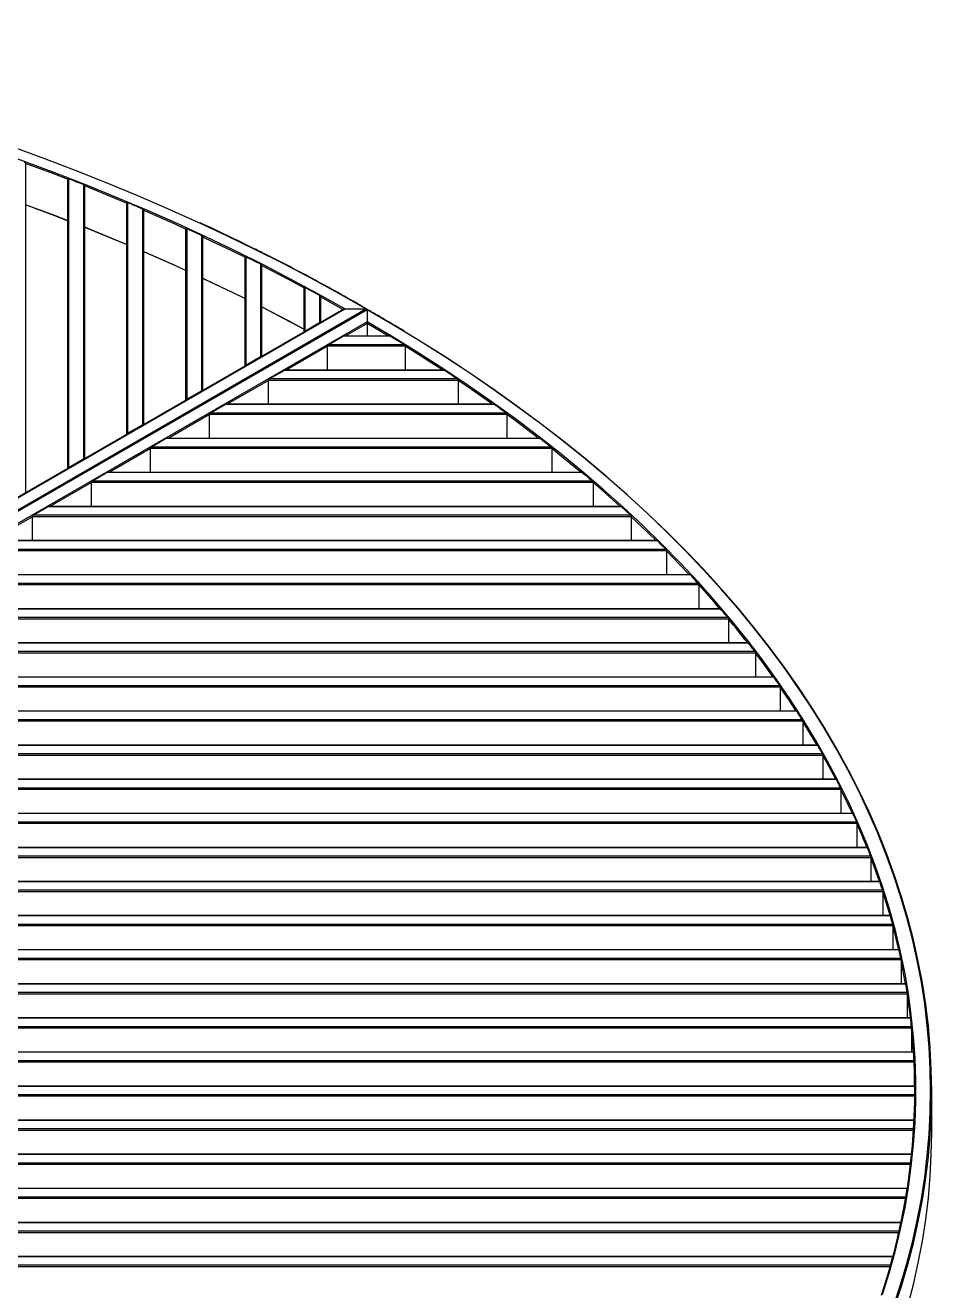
# Model space of a CAD drawing. Header units: millimetres. Extents: x -3019 to 2921, y -1257 to 2943.
# Drawn here: x 1982 to 2412, y 1071 to 1671 of the extents above; entities that cross this region are included whole.
import ezdxf

# ---------------------------------------------------------------- set-up
doc = ezdxf.new("R2010")
doc.units = ezdxf.units.MM

# ---------------------------------------------------------------- blocks, each defined once
blk = doc.blocks.new('izometria')
for p, q in [((1048.73, 1629.45), (1048.73, 1473.21)), ((1068.73, 1621.9), (1068.73, 1484.76)), ((1069.23, 1622.12), (1069.23, 1485.29)), ((1076.23, 1619.37), (1076.23, 1489.33)), ((1076.73, 1618.76), (1076.73, 1489.38)), ((1096.73, 1610.58), (1096.73, 1500.92)), ((1097.23, 1610.78), (1097.23, 1501.45)), ((1104.23, 1607.79), (1104.23, 1505.49)), ((1104.73, 1607.17), (1104.73, 1505.54)), ((1124.73, 1598.3), (1124.73, 1517.09)), ((1125.23, 1598.48), (1125.23, 1517.61)), ((1132.23, 1595.24), (1132.23, 1521.66)), ((1132.73, 1594.6), (1132.73, 1521.7)), ((1152.73, 1584.96), (1152.73, 1533.25)), ((1153.23, 1585.12), (1153.23, 1533.78)), ((1160.23, 1581.61), (1160.23, 1537.82)), ((1160.73, 1580.95), (1160.73, 1537.87)), ((1180.73, 1570.47), (1180.73, 1549.41)), ((1181.23, 1570.61), (1181.23, 1549.94)), ((1188.23, 1566.78), (1188.23, 1553.98)), ((1188.73, 1566.1), (1188.73, 1554.03)), ((1199.32, 1560.14), (1188.73, 1566.1)), ((745.51, 1292.28), (1210.08, 1560.47)), ((745.51, 1298), (1200.18, 1560.47)), ((1199.67, 1560.35), (745.51, 1298.17)), ((1210.76, 1560.22), (745.72, 1291.75)), ((1210.79, 1560.06), (746.22, 1291.87)), ((1200.17, 1560.47), (1210.07, 1560.47)), ((1200.18, 1560.47), (1210.08, 1560.47)), ((1210.79, 1560.23), (1210.78, 1560.23)), ((1211.43, 1559.83), (1210.78, 1560.2)), ((1210.79, 1560.06), (1210.79, 1554.35)), ((1210.79, 1560.06), (1210.79, 1554.34)), ((1210.79, 1554.35), (756.12, 1291.87)), ((1181.23, 1549.94), (1188.23, 1553.98)), ((1210.78, 1553.53), (1200.41, 1547.54)), ((1210.79, 1553.53), (1210.79, 1553.52)), ((1210.79, 1553.52), (1210.79, 1547.54)), ((1220.89, 1547.54), (1210.79, 1553.52)), ((1192.05, 1542.71), (1172.41, 1531.38)), ((1228.82, 1542.71), (1192.05, 1542.71)), ((1192.05, 1531.38), (1192.05, 1542.71)), ((1199.55, 1547.45), (1192.55, 1543.41)), ((1228.35, 1543.41), (1192.55, 1543.41)), ((1221.72, 1547.45), (1199.55, 1547.45)), ((1221.45, 1547.54), (1199.84, 1547.54)), ((1228.82, 1542.71), (1228.82, 1531.38)), ((1153.23, 1533.78), (1160.23, 1537.82)), ((1171.55, 1531.29), (1164.55, 1527.25)), ((1247.4, 1531.29), (1171.55, 1531.29)), ((1247.15, 1531.38), (1171.84, 1531.38)), ((1164.05, 1526.55), (1144.41, 1515.22)), ((1253.92, 1526.55), (1164.05, 1526.55)), ((1164.05, 1515.22), (1164.05, 1526.55)), ((1253.49, 1527.25), (1164.55, 1527.25)), ((1253.92, 1526.55), (1253.92, 1515.22)), ((1125.23, 1517.61), (1132.23, 1521.66)), ((1143.55, 1515.12), (1136.55, 1511.08)), ((1271.01, 1515.12), (1143.55, 1515.12)), ((1270.78, 1515.22), (1143.84, 1515.22)), ((1136.05, 1510.39), (1116.41, 1499.05)), ((1277.01, 1510.39), (1136.05, 1510.39)), ((1136.05, 1499.05), (1136.05, 1510.39)), ((1276.62, 1511.08), (1136.55, 1511.08)), ((1277.01, 1510.39), (1277.01, 1499.05)), ((1097.23, 1501.45), (1104.23, 1505.49)), ((1108.05, 1494.22), (1088.41, 1482.89)), ((1298.29, 1494.22), (1108.05, 1494.22)), ((1108.05, 1482.89), (1108.05, 1494.22)), ((1115.55, 1498.96), (1108.55, 1494.92)), ((1297.93, 1494.92), (1108.55, 1494.92)), ((1292.76, 1498.96), (1115.55, 1498.96)), ((1292.55, 1499.05), (1115.84, 1499.05)), ((1298.29, 1494.22), (1298.29, 1482.89)), ((1069.23, 1485.29), (1076.23, 1489.33)), ((1087.55, 1482.8), (1080.55, 1478.76)), ((1312.81, 1482.8), (1087.55, 1482.8)), ((1312.61, 1482.89), (1087.84, 1482.89)), ((1080.05, 1478.06), (1060.41, 1466.72)), ((1317.91, 1478.06), (1080.05, 1478.06)), ((1080.05, 1466.72), (1080.05, 1478.06)), ((1317.57, 1478.76), (1080.55, 1478.76)), ((1317.91, 1478.06), (1317.91, 1466.72)), ((1059.55, 1466.63), (1052.55, 1462.59)), ((1331.29, 1466.63), (1059.55, 1466.63)), ((1331.11, 1466.72), (1059.84, 1466.72)), ((1052.05, 1461.89), (1032.41, 1450.56)), ((1335.99, 1461.89), (1052.05, 1461.89)), ((1052.05, 1450.56), (1052.05, 1461.89)), ((1335.68, 1462.59), (1052.55, 1462.59)), ((1335.99, 1461.89), (1335.99, 1450.56)), ((1352.36, 1446.43), (1024.55, 1446.43)), ((1348.32, 1450.47), (1031.55, 1450.47)), ((1348.15, 1450.56), (1031.84, 1450.56)), ((1352.65, 1445.73), (1024.05, 1445.73)), ((1352.65, 1445.73), (1352.65, 1434.4)), ((1363.99, 1434.3), (1003.55, 1434.3)), ((1363.83, 1434.4), (1003.84, 1434.4)), ((1367.96, 1429.57), (996.05, 1429.57)), ((1367.7, 1430.26), (996.55, 1430.26)), ((1367.96, 1429.57), (1367.96, 1418.23)), ((1378.38, 1418.14), (975.55, 1418.14)), ((1378.24, 1418.23), (975.84, 1418.23)), ((1382.02, 1413.4), (968.05, 1413.4)), ((1381.78, 1414.1), (968.55, 1414.1)), ((1382.02, 1413.4), (1382.02, 1402.07)), ((1394.67, 1397.93), (940.55, 1397.93)), ((1391.56, 1401.98), (947.55, 1401.98)), ((1391.43, 1402.07), (947.84, 1402.07)), ((1394.89, 1397.24), (940.05, 1397.24)), ((1394.89, 1397.24), (1394.89, 1385.9)), ((1403.46, 1385.9), (919.84, 1385.9)), ((1406.61, 1381.07), (912.05, 1381.07)), ((1406.41, 1381.77), (912.55, 1381.77)), ((1403.58, 1385.81), (919.55, 1385.81)), ((1406.61, 1381.07), (1406.61, 1369.74)), ((1414.5, 1369.65), (891.55, 1369.65)), ((1414.39, 1369.74), (891.84, 1369.74)), ((1417.24, 1364.91), (884.05, 1364.91)), ((1417.06, 1365.61), (884.55, 1365.61)), ((1417.24, 1364.91), (1417.24, 1353.58)), ((1424.36, 1353.48), (863.55, 1353.48)), ((1424.26, 1353.58), (863.84, 1353.58)), ((1426.82, 1348.75), (856.05, 1348.75)), ((1426.66, 1349.44), (856.55, 1349.44)), ((1426.82, 1348.75), (1426.82, 1337.41)), ((1435.39, 1332.58), (828.05, 1332.58)), ((1435.24, 1333.28), (828.55, 1333.28)), ((1433.19, 1337.32), (835.55, 1337.32)), ((1433.1, 1337.41), (835.84, 1337.41)), ((1435.39, 1332.58), (1435.39, 1321.25)), ((1441.03, 1321.16), (807.55, 1321.16)), ((1440.95, 1321.25), (807.84, 1321.25)), ((1442.96, 1316.42), (800.05, 1316.42)), ((1442.84, 1317.11), (800.55, 1317.11)), ((1442.96, 1316.42), (1442.96, 1305.08)), ((1447.9, 1304.99), (779.55, 1304.99)), ((1447.83, 1305.08), (779.84, 1305.08)), ((1449.58, 1300.25), (772.05, 1300.25)), ((1449.47, 1300.95), (772.55, 1300.95)), ((1449.58, 1300.25), (1449.58, 1288.92)), ((1453.77, 1288.92), (761.49, 1288.92)), ((1453.82, 1288.83), (761.75, 1288.83)), ((1455.16, 1284.79), (767.93, 1284.79)), ((1455.25, 1284.09), (768.35, 1284.09)), ((1455.25, 1284.09), (1455.25, 1272.76)), ((1458.78, 1272.76), (783.78, 1272.76)), ((1458.82, 1272.66), (783.97, 1272.66)), ((1459.93, 1268.62), (788.6, 1268.62)), ((1460.01, 1267.93), (788.91, 1267.93)), ((1460.01, 1267.93), (1460.01, 1256.59)), ((1462.88, 1256.59), (800.47, 1256.59)), ((1462.92, 1256.5), (800.61, 1256.5)), ((1463.8, 1252.46), (804.05, 1252.46)), ((1463.86, 1251.76), (804.29, 1251.76)), ((1463.86, 1251.76), (1463.86, 1240.43)), ((1466.08, 1240.43), (812.74, 1240.43)), ((1466.11, 1240.34), (812.84, 1240.34)), ((1466.77, 1236.29), (815.3, 1236.29)), ((1466.81, 1235.6), (815.46, 1235.6)), ((1466.81, 1235.6), (1466.81, 1224.26)), ((1468.39, 1224.26), (821.25, 1224.26)), ((1468.41, 1224.17), (821.32, 1224.17)), ((1468.85, 1220.13), (822.91, 1220.13)), ((1468.88, 1219.43), (823.01, 1219.43)), ((1468.88, 1219.43), (1468.88, 1208.1)), ((1469.83, 1208.1), (826.39, 1208.1)), ((1469.84, 1208.01), (826.43, 1208.01)), ((1470.06, 1203.97), (827.21, 1203.97)), ((1470.07, 1203.27), (827.25, 1203.27)), ((1470.07, 1203.27), (1470.07, 1191.93)), ((1470.38, 1191.93), (828.36, 1191.93)), ((1470.38, 1191.84), (828.37, 1191.84)), ((1470.39, 1189.41), (1470.39, 1189.82)), ((1478.39, 1169.82), (1478.39, 1189.41)), ((1470.38, 1187.11), (828.36, 1187.11)), ((1470.38, 1187.8), (828.37, 1187.8)), ((1469.82, 1170.94), (826.37, 1170.94)), ((1469.84, 1171.64), (826.43, 1171.64)), ((1470.06, 1175.68), (827.21, 1175.68)), ((1470.06, 1175.77), (827.23, 1175.77)), ((1468.85, 1159.51), (822.91, 1159.51)), ((1468.87, 1159.61), (822.97, 1159.61)), ((1468.38, 1154.78), (821.2, 1154.78)), ((1468.41, 1155.47), (821.32, 1155.47)), ((1466.77, 1143.35), (815.3, 1143.35)), ((1466.79, 1143.44), (815.39, 1143.44)), ((1466.06, 1138.61), (812.66, 1138.61)), ((1466.11, 1139.31), (812.84, 1139.31)), ((1462.85, 1122.45), (800.36, 1122.45)), ((1462.92, 1123.15), (800.61, 1123.15)), ((1463.8, 1127.19), (804.05, 1127.19)), ((1463.83, 1127.28), (804.18, 1127.28)), ((1459.93, 1111.02), (788.6, 1111.02)), ((1459.98, 1111.11), (788.78, 1111.11)), ((1458.74, 1106.28), (783.63, 1106.28)), ((1458.82, 1106.98), (783.97, 1106.98))]:
    blk.add_line(p, q)
at = {"flags": 128}
for points in [[(1148.17, 1588), (1147.88, 1588.14), (1134.23, 1594.68), (1120.36, 1601.06), (1106.27, 1607.28), (1091.97, 1613.33), (1077.47, 1619.23), (1062.76, 1624.95), (1047.87, 1630.51), (1032.78, 1635.9), (1017.52, 1641.11), (1002.08, 1646.15), (986.47, 1651.01), (970.69, 1655.69), (954.76, 1660.19), (938.68, 1664.51), (922.45, 1668.64), (906.08, 1672.59), (889.59, 1676.35), (872.96, 1679.92), (856.22, 1683.29), (839.37, 1686.48), (822.4, 1689.48)], [(1131.47, 1601.15), (1130.41, 1601.63), (1116.34, 1607.95), (1102.06, 1614.1), (1087.56, 1620.1), (1072.87, 1625.92), (1057.98, 1631.58), (1042.89, 1637.07), (1027.63, 1642.38), (1012.18, 1647.52), (996.56, 1652.48), (980.78, 1657.27), (964.84, 1661.87), (948.74, 1666.29), (932.49, 1670.53), (916.1, 1674.58), (899.58, 1678.44), (882.92, 1682.11), (866.15, 1685.6), (849.26, 1688.89), (832.26, 1691.99), (815.16, 1694.89)], [(1068.73, 1621.9), (1062.18, 1624.42), (1048.73, 1629.45)], [(1076.23, 1619.37), (1075.36, 1619.71), (1074.49, 1620.06), (1073.61, 1620.4), (1072.74, 1620.75), (1071.86, 1621.09), (1070.99, 1621.43), (1070.11, 1621.78), (1069.23, 1622.12)], [(1096.73, 1610.58), (1091.35, 1612.83), (1076.86, 1618.71), (1076.71, 1618.77)], [(1068.73, 1602.31), (1062.18, 1604.83), (1048.73, 1609.85)], [(1068.73, 1602.25), (1062.76, 1604.54), (1048.73, 1609.78)], [(1104.23, 1607.79), (1103.36, 1608.17), (1102.49, 1608.54), (1101.61, 1608.92), (1100.74, 1609.29), (1099.86, 1609.66), (1098.99, 1610.03), (1098.11, 1610.41), (1097.23, 1610.78)], [(1124.73, 1598.3), (1119.71, 1600.57), (1105.64, 1606.78), (1104.69, 1607.19)], [(1096.73, 1590.98), (1091.35, 1593.23), (1076.86, 1599.11), (1076.73, 1599.16)], [(1096.73, 1590.93), (1091.97, 1592.92), (1077.47, 1598.81), (1076.73, 1599.11)], [(1132.23, 1595.24), (1131.36, 1595.65), (1130.49, 1596.05), (1129.62, 1596.46), (1128.74, 1596.86), (1127.87, 1597.27), (1126.99, 1597.67), (1126.11, 1598.07), (1125.23, 1598.48)], [(1210.07, 1560.47), (1197.39, 1567.71), (1184.46, 1574.79), (1171.3, 1581.73), (1157.9, 1588.52), (1144.27, 1595.15), (1131.47, 1601.15)], [(1152.73, 1584.96), (1147.21, 1587.68), (1133.58, 1594.2), (1132.69, 1594.62)], [(1124.73, 1578.7), (1119.71, 1580.97), (1105.64, 1587.18), (1104.73, 1587.57)], [(1124.73, 1578.66), (1120.36, 1580.64), (1106.27, 1586.86), (1104.73, 1587.53)], [(1200.17, 1560.47), (1187.46, 1567.61), (1174.5, 1574.6), (1161.31, 1581.45), (1148.17, 1588)], [(1160.23, 1581.61), (1159.36, 1582.05), (1158.49, 1582.49), (1157.62, 1582.93), (1156.74, 1583.37), (1155.87, 1583.81), (1154.99, 1584.25), (1154.11, 1584.69), (1153.23, 1585.12)], [(1180.73, 1570.47), (1173.81, 1574.17), (1160.73, 1580.95)], [(1152.73, 1565.37), (1147.21, 1568.08), (1133.58, 1574.61), (1132.73, 1575)], [(1152.73, 1565.34), (1147.88, 1567.73), (1134.23, 1574.26), (1132.73, 1574.96)], [(1188.23, 1566.78), (1187.36, 1567.26), (1186.49, 1567.74), (1185.62, 1568.22), (1184.74, 1568.7), (1183.87, 1569.18), (1182.99, 1569.66), (1182.11, 1570.13), (1181.23, 1570.61)], [(1180.73, 1550.87), (1173.81, 1554.57), (1160.73, 1561.35)], [(1180.73, 1550.86), (1174.5, 1554.19), (1161.31, 1561.03), (1160.73, 1561.33)], [(1210.79, 1560.23), (1210.79, 1560.23), (1210.79, 1560.21), (1210.79, 1560.18), (1210.79, 1560.13), (1210.79, 1560.06)], [(1460.36, 1087.57), (1463.68, 1097.68), (1466.66, 1107.83), (1469.29, 1118.01), (1471.57, 1128.22), (1473.5, 1138.45), (1475.08, 1148.7), (1476.31, 1158.97), (1477.19, 1169.24), (1477.71, 1179.53), (1477.89, 1189.82), (1477.71, 1200.11), (1477.19, 1210.4), (1476.31, 1220.68), (1475.08, 1230.95), (1473.5, 1241.2), (1471.57, 1251.43), (1469.29, 1261.63), (1466.66, 1271.81), (1463.68, 1281.96), (1460.36, 1292.07), (1456.69, 1302.14), (1452.68, 1312.17), (1448.33, 1322.15), (1443.64, 1332.08), (1438.61, 1341.95), (1433.24, 1351.77), (1427.54, 1361.52), (1421.5, 1371.2), (1415.14, 1380.81), (1408.45, 1390.35), (1401.43, 1399.81), (1394.09, 1409.19), (1386.43, 1418.49), (1378.46, 1427.69), (1370.17, 1436.8), (1361.58, 1445.82), (1352.68, 1454.74), (1343.47, 1463.55), (1333.97, 1472.26), (1324.16, 1480.85), (1314.07, 1489.34), (1303.69, 1497.7), (1293.03, 1505.95), (1282.08, 1514.07), (1270.86, 1522.07), (1259.37, 1529.94), (1247.61, 1537.68), (1235.59, 1545.28), (1223.32, 1552.74), (1210.79, 1560.06)], [(1210.79, 1554.35), (1210.79, 1554.26), (1210.79, 1554.16), (1210.79, 1554.05), (1210.79, 1553.94), (1210.79, 1553.83), (1210.79, 1553.72), (1210.79, 1553.62), (1210.79, 1553.53)], [(1455.1, 1093.12), (1458.24, 1103.2), (1461.04, 1113.31), (1463.49, 1123.45), (1465.59, 1133.62), (1467.34, 1143.81), (1468.74, 1154.01), (1469.79, 1164.23), (1470.5, 1174.47), (1470.85, 1184.7), (1470.85, 1194.94), (1470.5, 1205.18), (1469.79, 1215.41), (1468.74, 1225.63), (1467.34, 1235.84), (1465.59, 1246.03), (1463.49, 1256.19), (1461.04, 1266.34), (1458.24, 1276.45), (1455.1, 1286.52), (1451.62, 1296.56), (1447.79, 1306.56), (1443.62, 1316.51), (1439.1, 1326.41), (1434.25, 1336.26), (1429.07, 1346.05), (1423.55, 1355.79), (1417.69, 1365.45), (1411.51, 1375.05), (1405, 1384.57), (1398.16, 1394.02), (1391, 1403.39), (1383.52, 1412.67), (1375.73, 1421.87), (1367.62, 1430.97), (1359.2, 1439.99), (1350.47, 1448.9), (1341.44, 1457.71), (1332.11, 1466.42), (1322.49, 1475.02), (1312.57, 1483.51), (1302.36, 1491.88), (1291.86, 1500.14), (1281.09, 1508.27), (1270.04, 1516.28), (1258.71, 1524.16), (1247.12, 1531.91), (1235.27, 1539.52), (1223.15, 1547), (1210.79, 1554.34)], [(1460.83, 1087.04), (1464.15, 1097.16), (1467.14, 1107.32), (1469.77, 1117.51), (1472.05, 1127.73), (1473.99, 1137.98), (1475.57, 1148.24), (1476.81, 1158.52), (1477.69, 1168.81), (1478.21, 1179.11), (1478.39, 1189.41), (1478.21, 1199.72), (1477.69, 1210.02), (1476.81, 1220.31), (1475.57, 1230.59), (1473.99, 1240.85), (1472.05, 1251.1), (1469.77, 1261.32), (1467.14, 1271.51), (1464.15, 1281.67), (1460.83, 1291.79), (1457.15, 1301.87), (1453.13, 1311.91), (1448.77, 1321.91), (1444.07, 1331.85), (1439.03, 1341.73), (1433.65, 1351.56), (1427.94, 1361.32), (1421.89, 1371.01), (1415.52, 1380.64), (1408.81, 1390.19), (1401.78, 1399.66), (1394.43, 1409.05), (1386.76, 1418.35), (1378.77, 1427.57), (1370.47, 1436.69), (1361.86, 1445.72), (1352.94, 1454.64), (1343.71, 1463.46), (1334.19, 1472.18), (1324.37, 1480.78), (1314.26, 1489.28), (1303.86, 1497.65), (1293.18, 1505.9), (1282.21, 1514.04), (1270.97, 1522.04), (1259.46, 1529.91), (1247.68, 1537.66), (1235.64, 1545.26), (1228.77, 1549.47)], [(1228.35, 1543.41), (1227.52, 1543.92), (1226.7, 1544.43), (1225.87, 1544.93), (1225.04, 1545.44), (1224.21, 1545.94), (1223.38, 1546.45), (1222.55, 1546.95), (1221.72, 1547.45)], [(1246.64, 1531.38), (1235.22, 1538.72), (1228.84, 1542.7)], [(1253.49, 1527.25), (1252.73, 1527.75), (1251.97, 1528.26), (1251.22, 1528.77), (1250.45, 1529.27), (1249.69, 1529.78), (1248.93, 1530.28), (1248.17, 1530.79), (1247.4, 1531.29)], [(1269.79, 1515.59), (1258.62, 1523.36), (1253.92, 1526.55)], [(1270.31, 1515.22), (1269.93, 1515.49), (1269.79, 1515.59)], [(1276.62, 1511.08), (1275.92, 1511.59), (1275.22, 1512.1), (1274.52, 1512.6), (1273.82, 1513.11), (1273.12, 1513.61), (1272.42, 1514.12), (1271.72, 1514.62), (1271.01, 1515.12)], [(1292.11, 1499.05), (1291.71, 1499.36), (1280.96, 1507.49), (1277.01, 1510.39)], [(1297.93, 1494.92), (1297.28, 1495.43), (1296.64, 1495.93), (1296, 1496.44), (1295.35, 1496.94), (1294.71, 1497.45), (1294.06, 1497.95), (1293.41, 1498.46), (1292.76, 1498.96)], [(1312.21, 1482.89), (1302.18, 1491.12), (1298.29, 1494.22)], [(1317.57, 1478.76), (1316.98, 1479.26), (1316.39, 1479.77), (1315.79, 1480.27), (1315.2, 1480.78), (1314.6, 1481.28), (1314, 1481.79), (1313.41, 1482.29), (1312.81, 1482.8)], [(1330.74, 1466.72), (1322.28, 1474.27), (1317.91, 1478.06)], [(1335.68, 1462.59), (1335.13, 1463.1), (1334.59, 1463.6), (1334.04, 1464.11), (1333.49, 1464.61), (1332.94, 1465.12), (1332.39, 1465.62), (1331.84, 1466.13), (1331.29, 1466.63)], [(1347.81, 1450.56), (1341.2, 1456.98), (1335.99, 1461.89)], [(1352.36, 1446.43), (1351.86, 1446.93), (1351.36, 1447.44), (1350.85, 1447.94), (1350.35, 1448.45), (1349.84, 1448.96), (1349.33, 1449.46), (1348.83, 1449.96), (1348.32, 1450.47)], [(1363.52, 1434.4), (1358.92, 1439.27), (1352.65, 1445.73)], [(1367.7, 1430.26), (1367.24, 1430.77), (1366.78, 1431.27), (1366.32, 1431.78), (1365.85, 1432.29), (1365.39, 1432.79), (1364.92, 1433.3), (1364.46, 1433.8), (1363.99, 1434.3)], [(1377.95, 1418.23), (1375.42, 1421.18), (1367.96, 1429.57)], [(1403.23, 1385.9), (1397.8, 1393.36), (1394.89, 1397.24)], [(1414.18, 1369.74), (1411.13, 1374.41), (1406.61, 1381.07)], [(1424.07, 1353.58), (1423.14, 1355.17), (1417.3, 1364.82), (1417.24, 1364.91)], [(1432.93, 1337.41), (1428.65, 1345.45), (1426.82, 1348.75)], [(1440.8, 1321.25), (1438.67, 1325.83), (1435.39, 1332.58)], [(1453.66, 1288.92), (1451.15, 1296.02), (1449.58, 1300.25)], [(1458.68, 1272.76), (1457.77, 1275.93), (1455.25, 1284.09)], [(1462.81, 1256.55), (1460.56, 1265.83), (1460.01, 1267.93)], [(1466.03, 1240.39), (1465.1, 1245.55), (1463.86, 1251.76)], [(1469.8, 1208.12), (1469.3, 1214.97), (1468.88, 1219.43)], [(1470.38, 1191.93), (1470.35, 1194.53), (1470.07, 1203.27)], [(1454.63, 1092.84), (1457.77, 1102.9), (1460.56, 1113), (1463, 1123.13), (1465.1, 1133.28), (1466.85, 1143.46), (1468.25, 1153.65), (1469.3, 1163.86), (1470, 1174.08), (1470.35, 1184.3), (1470.39, 1189.41)], [(1467.14, 1087.72), (1469.77, 1097.92), (1472.05, 1108.14), (1473.99, 1118.38), (1475.57, 1128.64), (1476.81, 1138.92), (1477.69, 1149.21), (1478.21, 1159.51), (1478.39, 1169.82)]]:
    blk.add_lwpolyline(points, dxfattribs=at)
for centre, radius, start, end in [((1009.69, 1103.96), 484.4, 39.81132, 40.43642), ((1019.15, 1111.36), 472.13, 38.00508, 39.77232), ((1030.76, 1120.89), 457.36, 37.28225, 37.92123), ((1051.15, 1135.84), 432.08, 34.69306, 35.34739), ((1069.22, 1147.87), 410.37, 32.04505, 32.71312), ((1086.72, 1158.4), 389.94, 29.33556, 30.01898), ((1102.55, 1166.92), 371.97, 26.56707, 27.26516), ((1116.3, 1173.49), 356.73, 23.74133, 24.45234), ((1122.68, 1175.87), 349.76, 21.68066, 23.6932), ((1128.62, 1178.68), 343.35, 20.86081, 21.58421), ((1140.29, 1182.91), 330.94, 17.92873, 18.6656), ((1150.27, 1185.94), 320.51, 14.95012, 15.69914), ((1158.05, 1187.85), 312.5, 11.93186, 12.69021), ((1164.56, 1189.07), 305.88, 8.88097, 9.64793), ((1165.94, 1188.87), 304.47, 6.67447, 8.82717), ((1167.66, 1189.5), 302.74, 5.80677, 6.57605), ((1170.66, 1189.77), 299.73, 2.71372, 3.48732), ((1172.5, 1189.82), 297.89, 359.61138, 0.38862), ((1171.19, 1189.84), 299.21, 356.51217, 357.28714), ((1166.95, 1190.22), 303.46, 353.42547, 354.19292), ((1164.26, 1190.62), 306.18, 350.35285, 351.11904), ((1157.72, 1191.87), 312.84, 347.30963, 348.06716), ((1150.41, 1193.67), 320.37, 344.30113, 345.05048)]:
    blk.add_arc(centre, radius, start, end)
for centre, major_axis, ratio, start_param, end_param in [((1200.18, 1560.06), (0.707, 0), 0.577382, 1.570796, 2.356113), ((1210.08, 1560.06), (0.707, 0), 0.577382, 0.485037, 1.570796), ((1188.23, 1553.58), (0.444, 0.444), 0.517687, 6.23262, 7.376285), ((1181.23, 1549.53), (0.444, 0.444), 0.517687, 1.0931, 2.236765), ((1192.55, 1543), (0.444, 0.444), 0.517687, 1.0931, 2.663896), ((1199.55, 1547.04), (0.444, 0.444), 0.517687, 0.477697, 1.0931), ((1160.23, 1537.41), (0.444, 0.444), 0.517687, 6.23262, 7.376285), ((1153.23, 1533.37), (0.444, 0.444), 0.517687, 1.0931, 2.236765), ((1171.55, 1530.88), (0.444, 0.444), 0.517687, 0.477697, 1.0931), ((1164.55, 1526.84), (0.444, 0.444), 0.517687, 1.0931, 2.663896), ((1132.23, 1521.25), (0.444, 0.444), 0.517687, 6.23262, 7.376285), ((1125.23, 1517.21), (0.444, 0.444), 0.517687, 1.0931, 2.236765), ((1143.55, 1514.72), (0.444, 0.444), 0.517687, 0.477697, 1.0931), ((1136.55, 1510.67), (0.444, 0.444), 0.517687, 1.0931, 2.663896), ((1097.23, 1501.04), (0.444, 0.444), 0.517687, 1.0931, 2.236765), ((1104.23, 1505.08), (0.444, 0.444), 0.517687, 6.23262, 7.376285), ((1108.55, 1494.51), (0.444, 0.444), 0.517687, 1.0931, 2.663896), ((1115.55, 1498.55), (0.444, 0.444), 0.517687, 0.477697, 1.0931), ((1076.23, 1488.92), (0.444, 0.444), 0.517687, 6.23262, 7.376285), ((1069.23, 1484.88), (0.444, 0.444), 0.517687, 1.0931, 2.236765), ((1087.55, 1482.39), (0.444, 0.444), 0.517687, 0.477697, 1.0931), ((1080.55, 1478.35), (0.444, 0.444), 0.517687, 1.0931, 2.663896), ((1059.55, 1466.22), (0.444, 0.444), 0.517687, 0.477697, 1.0931), ((1052.55, 1462.18), (0.444, 0.444), 0.517687, 1.0931, 2.663896)]:
    blk.add_ellipse(centre, major_axis=major_axis, ratio=ratio, start_param=start_param, end_param=end_param)
for points, knots in [([(1048.23, 1630.04), (1048.31, 1630), (1048.44, 1629.94), (1048.6, 1629.78), (1048.7, 1629.62), (1048.73, 1629.51), (1048.73, 1629.46), (1048.73, 1629.45)], [0, 0, 0, 0, 0.2976623, 0.5669346, 0.7594171, 0.9527295, 1, 1, 1, 1]), ([(1068.73, 1621.9), (1068.74, 1621.94), (1068.75, 1622.02), (1068.81, 1622.1), (1068.91, 1622.15), (1069.05, 1622.17), (1069.17, 1622.14), (1069.23, 1622.12)], [0, 0, 0, 0, 0.1702625, 0.3401143, 0.5208004, 0.7308564, 1, 1, 1, 1]), ([(1076.23, 1619.37), (1076.3, 1619.33), (1076.44, 1619.27), (1076.6, 1619.1), (1076.7, 1618.94), (1076.73, 1618.83), (1076.73, 1618.77), (1076.73, 1618.76)], [0, 0, 0, 0, 0.2929868, 0.5715732, 0.760762, 0.9508669, 1, 1, 1, 1]), ([(1096.73, 1610.58), (1096.74, 1610.62), (1096.75, 1610.69), (1096.81, 1610.77), (1096.9, 1610.82), (1097.04, 1610.83), (1097.16, 1610.81), (1097.22, 1610.78), (1097.23, 1610.78)], [0, 0, 0, 0, 0.164671, 0.328864, 0.504589, 0.712606, 0.960697, 1, 1, 1, 1]), ([(1104.23, 1607.79), (1104.3, 1607.76), (1104.43, 1607.69), (1104.58, 1607.54), (1104.68, 1607.39), (1104.73, 1607.27), (1104.73, 1607.2), (1104.73, 1607.17)], [0, 0, 0, 0, 0.287572, 0.528981, 0.723634, 0.889171, 1, 1, 1, 1]), ([(1124.73, 1598.3), (1124.74, 1598.33), (1124.75, 1598.41), (1124.81, 1598.48), (1124.91, 1598.53), (1125.05, 1598.54), (1125.17, 1598.5), (1125.23, 1598.48)], [0, 0, 0, 0, 0.158794, 0.317069, 0.48741, 0.739025, 1, 1, 1, 1]), ([(1158.13, 1588.53), (1154.83, 1590.16), (1147.25, 1593.91), (1138.41, 1598.11), (1132.82, 1600.65), (1131.66, 1601.18)], [0, 0, 0, 0, 0.37922, 0.871183, 1, 1, 1, 1]), ([(1132.23, 1595.24), (1132.3, 1595.2), (1132.42, 1595.13), (1132.58, 1594.98), (1132.68, 1594.83), (1132.73, 1594.7), (1132.73, 1594.63), (1132.73, 1594.6)], [0, 0, 0, 0, 0.281927, 0.52864, 0.721672, 0.882295, 1, 1, 1, 1]), ([(1152.73, 1584.96), (1152.74, 1585), (1152.75, 1585.07), (1152.81, 1585.15), (1152.92, 1585.2), (1153.07, 1585.19), (1153.18, 1585.15), (1153.23, 1585.12)], [0, 0, 0, 0, 0.152426, 0.304263, 0.507876, 0.772567, 1, 1, 1, 1]), ([(1210.57, 1560.35), (1210.52, 1560.38), (1206.53, 1562.72), (1198.45, 1567.31), (1186.23, 1574.05), (1173.76, 1580.64), (1164.39, 1585.46), (1159.11, 1588.05), (1158.13, 1588.53)], [0, 0, 0, 0, 0.00252, 0.238375, 0.474234, 0.710091, 0.945948, 1, 1, 1, 1]), ([(1160.23, 1581.61), (1160.3, 1581.57), (1160.42, 1581.5), (1160.57, 1581.34), (1160.67, 1581.19), (1160.73, 1581.05), (1160.73, 1580.98), (1160.73, 1580.95)], [0, 0, 0, 0, 0.2756932, 0.5286506, 0.7200708, 0.8756023, 1, 1, 1, 1]), ([(1180.73, 1570.47), (1180.74, 1570.51), (1180.74, 1570.58), (1180.8, 1570.65), (1180.91, 1570.7), (1181.06, 1570.69), (1181.18, 1570.63), (1181.23, 1570.61)], [0, 0, 0, 0, 0.145548, 0.290463, 0.490317, 0.75955, 1, 1, 1, 1]), ([(1188.23, 1566.78), (1188.31, 1566.73), (1188.44, 1566.65), (1188.59, 1566.47), (1188.68, 1566.32), (1188.73, 1566.19), (1188.73, 1566.13), (1188.73, 1566.1)], [0, 0, 0, 0, 0.331943, 0.572944, 0.75285, 0.897659, 1, 1, 1, 1]), ([(1200.17, 1560.47), (1200.06, 1560.46), (1199.88, 1560.45), (1199.7, 1560.38), (1199.63, 1560.33), (1199.63, 1560.32)], [0, 0, 0, 0, 0.544742, 0.938438, 1, 1, 1, 1]), ([(1210.73, 1560.2), (1210.72, 1560.22), (1210.67, 1560.29), (1210.53, 1560.38), (1210.32, 1560.46), (1210.15, 1560.47), (1210.07, 1560.47)], [0, 0, 0, 0, 0.118605, 0.359672, 0.693011, 1, 1, 1, 1]), ([(1210.79, 1560.06), (1210.79, 1560.11), (1210.79, 1560.19), (1210.79, 1560.21), (1210.79, 1560.22)], [0, 0, 0, 0, 0.578359, 1, 1, 1, 1]), ([(1210.79, 1553.52), (1210.79, 1553.55), (1210.79, 1553.6), (1210.79, 1553.72), (1210.79, 1553.89), (1210.79, 1554.11), (1210.79, 1554.26), (1210.79, 1554.33), (1210.79, 1554.34)], [0, 0, 0, 0, 0.074976, 0.206804, 0.37749, 0.612563, 0.93156, 1, 1, 1, 1]), ([(1228.67, 1549.69), (1228.56, 1549.76), (1224.6, 1552.2), (1218.86, 1555.59), (1213.14, 1558.85), (1211.43, 1559.83)], [0, 0, 0, 0, 0.019381, 0.706454, 1, 1, 1, 1]), ([(1221.45, 1547.54), (1221.49, 1547.54), (1221.57, 1547.53), (1221.67, 1547.48), (1221.72, 1547.45)], [0, 0, 0, 0, 0.441471, 1, 1, 1, 1]), ([(1228.35, 1543.41), (1228.41, 1543.37), (1228.52, 1543.29), (1228.66, 1543.12), (1228.76, 1542.96), (1228.81, 1542.82), (1228.81, 1542.75), (1228.82, 1542.71)], [0, 0, 0, 0, 0.2706424, 0.528747, 0.7189152, 0.8707165, 1, 1, 1, 1]), ([(1247.15, 1531.37), (1247.19, 1531.37), (1247.27, 1531.37), (1247.35, 1531.32), (1247.4, 1531.29)], [0, 0, 0, 0, 0.466332, 1, 1, 1, 1]), ([(1253.49, 1527.25), (1253.54, 1527.2), (1253.65, 1527.12), (1253.78, 1526.95), (1253.87, 1526.79), (1253.91, 1526.66), (1253.92, 1526.58), (1253.92, 1526.55)], [0, 0, 0, 0, 0.277414, 0.528468, 0.720292, 0.877247, 1, 1, 1, 1]), ([(1270.78, 1515.21), (1270.82, 1515.21), (1270.89, 1515.2), (1270.97, 1515.15), (1271.01, 1515.12)], [0, 0, 0, 0, 0.4882845, 1, 1, 1, 1]), ([(1276.62, 1511.08), (1276.67, 1511.04), (1276.77, 1510.96), (1276.89, 1510.78), (1276.97, 1510.62), (1277.01, 1510.49), (1277.01, 1510.42), (1277.01, 1510.39)], [0, 0, 0, 0, 0.283488, 0.528562, 0.722008, 0.884008, 1, 1, 1, 1]), ([(1292.55, 1499.05), (1292.57, 1499.05), (1292.63, 1499.05), (1292.7, 1499), (1292.75, 1498.97), (1292.76, 1498.96)], [0, 0, 0, 0, 0.308841, 0.896704, 1, 1, 1, 1]), ([(1297.93, 1494.92), (1297.98, 1494.87), (1298.07, 1494.79), (1298.18, 1494.61), (1298.26, 1494.44), (1298.29, 1494.31), (1298.29, 1494.24), (1298.29, 1494.22)], [0, 0, 0, 0, 0.289093, 0.529208, 0.724319, 0.920664, 1, 1, 1, 1]), ([(1312.61, 1482.88), (1312.63, 1482.88), (1312.69, 1482.88), (1312.76, 1482.83), (1312.81, 1482.8)], [0, 0, 0, 0, 0.347195, 1, 1, 1, 1]), ([(1317.57, 1478.76), (1317.62, 1478.71), (1317.71, 1478.61), (1317.82, 1478.42), (1317.88, 1478.25), (1317.91, 1478.13), (1317.91, 1478.07), (1317.91, 1478.06)], [0, 0, 0, 0, 0.294277, 0.570317, 0.760375, 0.951361, 1, 1, 1, 1]), ([(1331.11, 1466.72), (1331.13, 1466.72), (1331.18, 1466.72), (1331.25, 1466.66), (1331.29, 1466.63)], [0, 0, 0, 0, 0.382268, 1, 1, 1, 1]), ([(1335.68, 1462.59), (1335.72, 1462.54), (1335.81, 1462.45), (1335.91, 1462.26), (1335.97, 1462.08), (1335.99, 1461.96), (1335.99, 1461.91), (1335.99, 1461.89)], [0, 0, 0, 0, 0.2988034, 0.5658837, 0.7591485, 0.9532319, 1, 1, 1, 1]), ([(1348.15, 1450.56), (1348.17, 1450.55), (1348.22, 1450.55), (1348.28, 1450.5), (1348.32, 1450.47)], [0, 0, 0, 0, 0.414478, 1, 1, 1, 1]), ([(1352.36, 1446.43), (1352.4, 1446.38), (1352.48, 1446.28), (1352.58, 1446.08), (1352.63, 1445.89), (1352.64, 1445.78), (1352.65, 1445.73)], [0, 0, 0, 0, 0.3032343, 0.562702, 0.7933699, 1, 1, 1, 1]), ([(1363.83, 1434.39), (1363.85, 1434.39), (1363.9, 1434.39), (1363.96, 1434.33), (1363.99, 1434.3)], [0, 0, 0, 0, 0.443953, 1, 1, 1, 1]), ([(1367.7, 1430.26), (1367.74, 1430.22), (1367.8, 1430.14), (1367.89, 1429.96), (1367.94, 1429.77), (1367.96, 1429.64), (1367.96, 1429.58), (1367.96, 1429.57)], [0, 0, 0, 0, 0.25159, 0.503728, 0.737633, 0.942776, 1, 1, 1, 1]), ([(1378.24, 1418.23), (1378.26, 1418.23), (1378.3, 1418.22), (1378.35, 1418.17), (1378.38, 1418.14)], [0, 0, 0, 0, 0.470981, 1, 1, 1, 1]), ([(1381.78, 1414.1), (1381.81, 1414.06), (1381.87, 1413.98), (1381.95, 1413.8), (1382, 1413.62), (1382.02, 1413.48), (1382.02, 1413.42), (1382.02, 1413.4)], [0, 0, 0, 0, 0.245697, 0.491878, 0.723333, 0.930664, 1, 1, 1, 1]), ([(1391.43, 1402.07), (1391.45, 1402.06), (1391.49, 1402.06), (1391.53, 1402), (1391.56, 1401.98)], [0, 0, 0, 0, 0.49548, 1, 1, 1, 1]), ([(1394.67, 1397.93), (1394.69, 1397.89), (1394.75, 1397.81), (1394.82, 1397.64), (1394.87, 1397.46), (1394.89, 1397.32), (1394.89, 1397.26), (1394.89, 1397.24)], [0, 0, 0, 0, 0.240594, 0.481533, 0.710681, 0.919725, 1, 1, 1, 1]), ([(1403.46, 1385.9), (1403.48, 1385.9), (1403.52, 1385.89), (1403.56, 1385.84), (1403.58, 1385.81)], [0, 0, 0, 0, 0.517824, 1, 1, 1, 1]), ([(1406.41, 1381.77), (1406.44, 1381.73), (1406.48, 1381.65), (1406.55, 1381.48), (1406.59, 1381.3), (1406.61, 1381.16), (1406.61, 1381.09), (1406.61, 1381.07)], [0, 0, 0, 0, 0.236095, 0.47252, 0.699469, 0.90988, 1, 1, 1, 1]), ([(1414.39, 1369.74), (1414.39, 1369.74), (1414.41, 1369.75), (1414.45, 1369.72), (1414.48, 1369.67), (1414.5, 1369.65)], [0, 0, 0, 0, 0.00193, 0.537913, 1, 1, 1, 1]), ([(1417.06, 1365.61), (1417.08, 1365.57), (1417.13, 1365.49), (1417.18, 1365.32), (1417.22, 1365.14), (1417.24, 1365), (1417.24, 1364.93), (1417.24, 1364.91)], [0, 0, 0, 0, 0.2321961, 0.4646473, 0.689615, 0.9010644, 1, 1, 1, 1]), ([(1424.26, 1353.57), (1424.26, 1353.57), (1424.28, 1353.58), (1424.31, 1353.56), (1424.34, 1353.51), (1424.36, 1353.48)], [0, 0, 0, 0, 0.0172731, 0.5559543, 1, 1, 1, 1]), ([(1426.66, 1349.44), (1426.68, 1349.4), (1426.72, 1349.33), (1426.77, 1349.16), (1426.8, 1348.99), (1426.82, 1348.84), (1426.82, 1348.77), (1426.82, 1348.75)], [0, 0, 0, 0, 0.2288, 0.457799, 0.68093, 0.893209, 1, 1, 1, 1]), ([(1433.1, 1337.41), (1433.1, 1337.41), (1433.12, 1337.42), (1433.15, 1337.39), (1433.18, 1337.34), (1433.19, 1337.32)], [0, 0, 0, 0, 0.031222, 0.57206, 1, 1, 1, 1]), ([(1435.24, 1333.28), (1435.26, 1333.24), (1435.29, 1333.16), (1435.34, 1333), (1435.37, 1332.83), (1435.38, 1332.68), (1435.38, 1332.61), (1435.39, 1332.58)], [0, 0, 0, 0, 0.225877, 0.451874, 0.673372, 0.886277, 1, 1, 1, 1]), ([(1440.95, 1321.25), (1440.95, 1321.25), (1440.96, 1321.25), (1440.99, 1321.23), (1441.02, 1321.18), (1441.03, 1321.16)], [0, 0, 0, 0, 0.043651, 0.586366, 1, 1, 1, 1]), ([(1442.84, 1317.11), (1442.85, 1317.08), (1442.88, 1317), (1442.92, 1316.84), (1442.95, 1316.67), (1442.96, 1316.52), (1442.96, 1316.44), (1442.96, 1316.42)], [0, 0, 0, 0, 0.22331, 0.446766, 0.666802, 0.880216, 1, 1, 1, 1]), ([(1447.83, 1305.08), (1447.83, 1305.08), (1447.84, 1305.09), (1447.87, 1305.06), (1447.89, 1305.01), (1447.9, 1304.99)], [0, 0, 0, 0, 0.054706, 0.598883, 1, 1, 1, 1]), ([(1449.47, 1300.95), (1449.48, 1300.91), (1449.51, 1300.84), (1449.54, 1300.68), (1449.56, 1300.5), (1449.58, 1300.36), (1449.58, 1300.28), (1449.58, 1300.25)], [0, 0, 0, 0, 0.221157, 0.4424124, 0.6611871, 0.8749686, 1, 1, 1, 1]), ([(1453.77, 1288.92), (1453.77, 1288.92), (1453.78, 1288.93), (1453.8, 1288.9), (1453.82, 1288.85), (1453.82, 1288.83)], [0, 0, 0, 0, 0.064378, 0.609575, 1, 1, 1, 1]), ([(1455.16, 1284.79), (1455.17, 1284.75), (1455.19, 1284.67), (1455.22, 1284.51), (1455.24, 1284.34), (1455.25, 1284.2), (1455.25, 1284.12), (1455.25, 1284.09)], [0, 0, 0, 0, 0.219372, 0.438805, 0.656431, 0.870508, 1, 1, 1, 1]), ([(1458.78, 1272.75), (1458.78, 1272.75), (1458.79, 1272.76), (1458.8, 1272.73), (1458.82, 1272.68), (1458.82, 1272.66)], [0, 0, 0, 0, 0.072508, 0.618595, 1, 1, 1, 1]), ([(1459.93, 1268.62), (1459.94, 1268.59), (1459.96, 1268.51), (1459.98, 1268.35), (1460, 1268.18), (1460.01, 1268.03), (1460.01, 1267.96), (1460.01, 1267.93)], [0, 0, 0, 0, 0.2178829, 0.4357889, 0.6525106, 0.866796, 1, 1, 1, 1]), ([(1462.88, 1256.59), (1462.88, 1256.59), (1462.88, 1256.6), (1462.9, 1256.57), (1462.91, 1256.52), (1462.92, 1256.5)], [0, 0, 0, 0, 0.079197, 0.626117, 1, 1, 1, 1]), ([(1463.8, 1252.46), (1463.8, 1252.42), (1463.82, 1252.35), (1463.84, 1252.19), (1463.85, 1252.02), (1463.86, 1251.87), (1463.86, 1251.79), (1463.86, 1251.76)], [0, 0, 0, 0, 0.216661, 0.43339, 0.649348, 0.863804, 1, 1, 1, 1]), ([(1466.08, 1240.42), (1466.08, 1240.42), (1466.09, 1240.43), (1466.1, 1240.4), (1466.1, 1240.35), (1466.11, 1240.34)], [0, 0, 0, 0, 0.084455, 0.63175, 1, 1, 1, 1]), ([(1466.77, 1236.29), (1466.77, 1236.26), (1466.78, 1236.18), (1466.8, 1236.03), (1466.81, 1235.86), (1466.81, 1235.71), (1466.81, 1235.63), (1466.81, 1235.6)], [0, 0, 0, 0, 0.215788, 0.431568, 0.646978, 0.861536, 1, 1, 1, 1]), ([(1468.39, 1224.26), (1468.39, 1224.26), (1468.4, 1224.27), (1468.4, 1224.24), (1468.41, 1224.19), (1468.41, 1224.17)], [0, 0, 0, 0, 0.088352, 0.635995, 1, 1, 1, 1]), ([(1468.85, 1220.13), (1468.85, 1220.09), (1468.86, 1220.02), (1468.87, 1219.86), (1468.88, 1219.69), (1468.88, 1219.54), (1468.88, 1219.46), (1468.88, 1219.43)], [0, 0, 0, 0, 0.2151703, 0.43031, 0.6453262, 0.8599495, 1, 1, 1, 1]), ([(1469.83, 1208.09), (1469.83, 1208.1), (1469.83, 1208.1), (1469.83, 1208.07), (1469.84, 1208.03), (1469.84, 1208.01)], [0, 0, 0, 0, 0.090716, 0.638544, 1, 1, 1, 1]), ([(1470.06, 1203.97), (1470.06, 1203.93), (1470.06, 1203.86), (1470.06, 1203.7), (1470.07, 1203.53), (1470.07, 1203.38), (1470.07, 1203.3), (1470.07, 1203.27)], [0, 0, 0, 0, 0.2148222, 0.4295949, 0.6443624, 0.8590328, 1, 1, 1, 1]), ([(1470.38, 1191.93), (1470.38, 1191.93), (1470.38, 1191.94), (1470.38, 1191.91), (1470.38, 1191.86), (1470.38, 1191.84)], [0, 0, 0, 0, 0.091541, 0.639559, 1, 1, 1, 1]), ([(1470.38, 1187.8), (1470.38, 1187.77), (1470.38, 1187.69), (1470.38, 1187.53), (1470.38, 1187.37), (1470.38, 1187.22), (1470.38, 1187.14), (1470.38, 1187.11)], [0, 0, 0, 0, 0.214685, 0.429377, 0.644077, 0.85878, 1, 1, 1, 1]), ([(1469.84, 1171.64), (1469.83, 1171.6), (1469.83, 1171.53), (1469.83, 1171.37), (1469.82, 1171.2), (1469.82, 1171.05), (1469.82, 1170.97), (1469.82, 1170.94)], [0, 0, 0, 0, 0.2148351, 0.4297233, 0.6445249, 0.8592057, 1, 1, 1, 1]), ([(1470.07, 1175.56), (1470.07, 1175.6), (1470.07, 1175.69), (1470.07, 1175.76), (1470.06, 1175.78), (1470.06, 1175.75), (1470.06, 1175.7), (1470.06, 1175.68)], [0, 0, 0, 0, 0.2145959, 0.4292087, 0.6438365, 0.8585096, 1, 1, 1, 1]), ([(1468.88, 1159.4), (1468.88, 1159.44), (1468.88, 1159.52), (1468.87, 1159.6), (1468.87, 1159.62), (1468.86, 1159.58), (1468.85, 1159.53), (1468.85, 1159.51)], [0, 0, 0, 0, 0.2142395, 0.4284613, 0.6428918, 0.8576367, 1, 1, 1, 1]), ([(1468.41, 1155.47), (1468.41, 1155.44), (1468.4, 1155.36), (1468.39, 1155.21), (1468.38, 1155.04), (1468.38, 1154.89), (1468.38, 1154.81), (1468.38, 1154.78)], [0, 0, 0, 0, 0.215294, 0.430612, 0.64569, 0.860309, 1, 1, 1, 1]), ([(1466.81, 1143.23), (1466.81, 1143.27), (1466.81, 1143.36), (1466.8, 1143.43), (1466.79, 1143.45), (1466.78, 1143.42), (1466.77, 1143.37), (1466.77, 1143.35)], [0, 0, 0, 0, 0.213609, 0.427198, 0.64122, 0.856021, 1, 1, 1, 1]), ([(1466.11, 1139.31), (1466.1, 1139.27), (1466.09, 1139.2), (1466.08, 1139.04), (1466.07, 1138.87), (1466.06, 1138.72), (1466.06, 1138.64), (1466.06, 1138.61)], [0, 0, 0, 0, 0.215981, 0.432021, 0.647548, 0.86208, 1, 1, 1, 1]), ([(1462.92, 1123.15), (1462.91, 1123.11), (1462.89, 1123.03), (1462.87, 1122.88), (1462.86, 1122.71), (1462.85, 1122.56), (1462.85, 1122.48), (1462.85, 1122.45)], [0, 0, 0, 0, 0.216969, 0.433943, 0.650111, 0.864546, 1, 1, 1, 1]), ([(1463.86, 1127.07), (1463.86, 1127.11), (1463.86, 1127.19), (1463.85, 1127.27), (1463.83, 1127.29), (1463.81, 1127.26), (1463.8, 1127.21), (1463.8, 1127.19)], [0, 0, 0, 0, 0.2127297, 0.4254412, 0.6388614, 0.853733, 1, 1, 1, 1]), ([(1460.01, 1110.9), (1460.01, 1110.95), (1460.01, 1111.03), (1459.99, 1111.1), (1459.97, 1111.12), (1459.95, 1111.09), (1459.94, 1111.04), (1459.93, 1111.02)], [0, 0, 0, 0, 0.211576, 0.423123, 0.635759, 0.850715, 1, 1, 1, 1]), ([(1458.82, 1106.98), (1458.82, 1106.94), (1458.8, 1106.87), (1458.77, 1106.71), (1458.75, 1106.54), (1458.74, 1106.39), (1458.74, 1106.31), (1458.74, 1106.28)], [0, 0, 0, 0, 0.218235, 0.436546, 0.653475, 0.867736, 1, 1, 1, 1]), ([(1455.25, 1094.74), (1455.25, 1094.78), (1455.25, 1094.87), (1455.24, 1094.94), (1455.21, 1094.96), (1455.19, 1094.93), (1455.17, 1094.88), (1455.16, 1094.86)], [0, 0, 0, 0, 0.210167, 0.420279, 0.632008, 0.847077, 1, 1, 1, 1])]:
    blk.add_open_spline(points, degree=3, knots=knots)

msp = doc.modelspace()

# ---------------------------------------------------------------- block references
msp.add_blockref('izometria', (933.45, -23.87))

doc.saveas('drawing.dxf')
